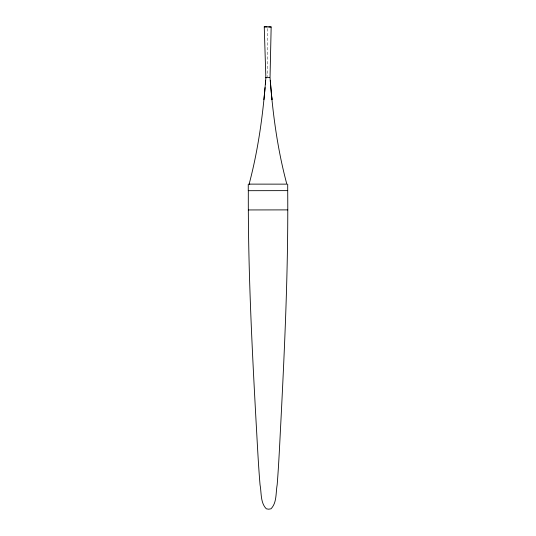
<?xml version="1.0" encoding="UTF-8"?>
<svg xmlns="http://www.w3.org/2000/svg" width="536" height="536" viewBox="0 0 536 536"><rect width="100%" height="100%" fill="white"/><g stroke="black" fill="none" stroke-linecap="round" stroke-linejoin="round"><path stroke-width="0.4" stroke-dasharray="2.68 2.01" d="M267.437 28.549L267.772 76.782"/><path stroke-width="0.8" d="M287.705 190.628C288.341 267.477 284.81 344.266 280.911 420.995C279.772 442.274 278.867 463.573 277.166 484.819C275.665 492.705 277.032 502.654 270.988 508.805L268.657 509.2L266.318 508.811C260.255 502.681 261.581 492.725 260.047 484.846C258.258 463.607 257.273 442.307 256.047 421.035C251.84 344.32 247.994 267.538 248.322 190.689L287.705 190.628L287.705 184.143M266.593 77.64L265.863 77.707L264.248 26.8L271.162 26.968L270.037 77.519C272.656 113.27 277.487 149.35 286.834 184.143L249.126 184.123C258.365 149.33 263.176 113.525 265.863 77.673M265.353 84.038L265.622 80.722M265.052 87.596L263.92 99.676M265.903 77.673L269.541 77.506M248.362 209.945L287.745 209.891M249.126 184.123L249.743 184.123M264.255 26.8L267.082 26.86M271.156 26.974L268.764 26.921M271.544 95.381L271.96 99.642L270.278 80.688M248.255 184.21L248.255 190.695"/></g></svg>
